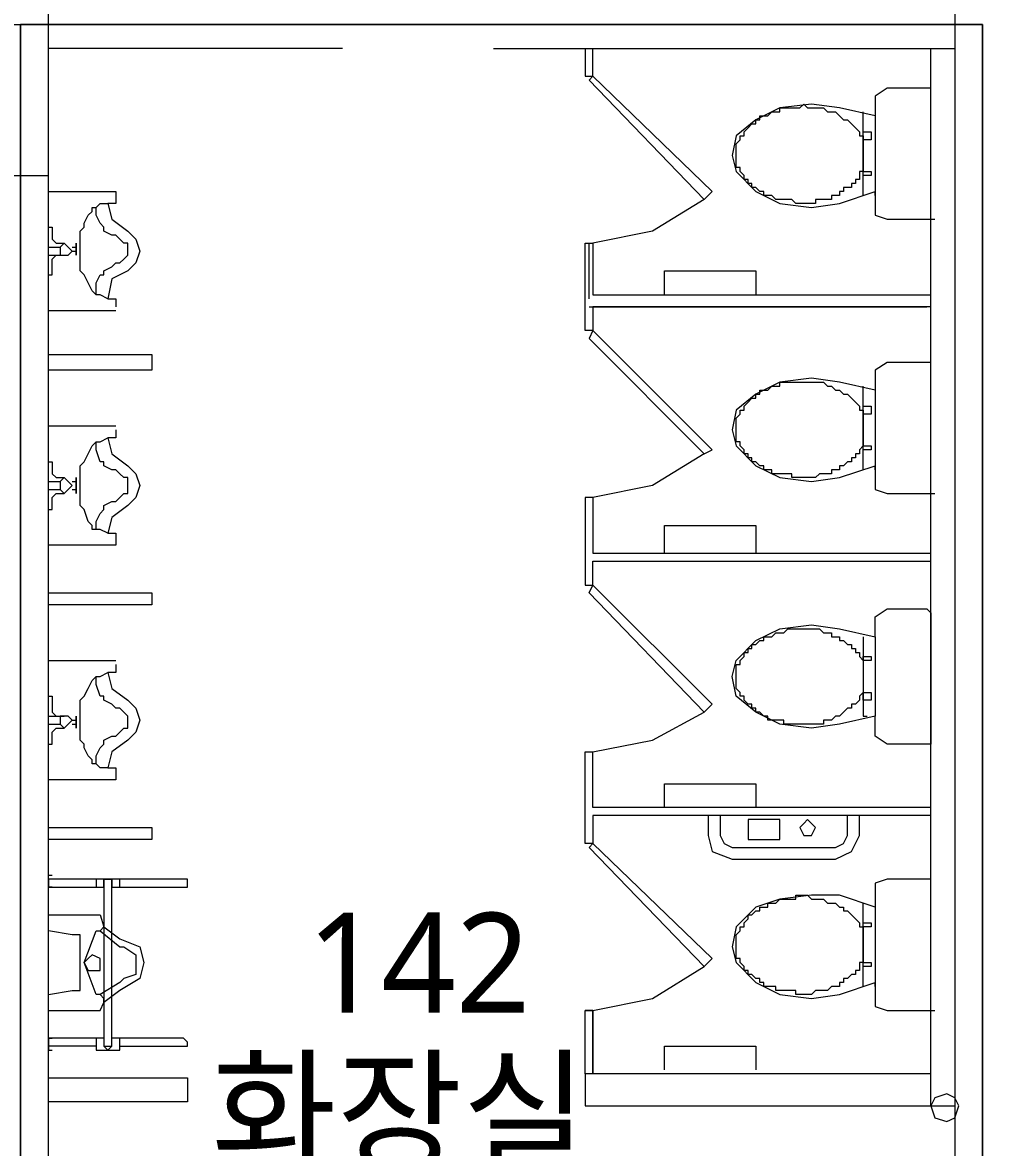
# Model space of a CAD drawing. Header units: millimetres. Extents: x -4011 to 126995, y -1911 to 106700.
# Drawn here: x 64453 to 68254, y 34578 to 38977 of the extents above; entities that cross this region are included whole.
import ezdxf

# ---------------------------------------------------------------- set-up
doc = ezdxf.new("R2010")
doc.units = ezdxf.units.MM
doc.layers.add('PDF_문자', color=7, linetype='Continuous')
doc.layers.add('PDF_형상', color=7, linetype='Continuous')
doc.styles.add('PDF 맑은 고딕', font='malgun.ttf')

msp = doc.modelspace()

# ---------------------------------------------------------------- linework, layer by layer
at = {"layer": 'PDF_형상', "lineweight": 5}
for points in [[(78932.6, 20720.2), (71968.9, 20720.2), (71968.9, 20471.5), (48948.2, 20471.5), (48948.2, 38968.9), (64445.6, 38968.9), (64445.6, 31181.3), (62844.6, 31181.3), (62844.6, 29673.6), (64445.6, 29673.6), (64445.6, 29720.2), (67057, 29720.2), (67057, 30979.3), (67057, 32518.1), (64445.6, 32518.1), (64445.6, 38968.9), (68207.3, 38968.9), (68207.3, 34538.9), (71704.7, 34538.9), (71704.7, 42217.6)], [(62953.4, 42124.4), (68098.4, 42124.4), (68098.4, 30777.2), (69404.1, 30777.2), (69404.1, 30979.3), (68300.5, 30979.3), (68300.5, 34430.1), (71704.7, 34430.1), (71704.7, 31181.3), (71906.7, 31181.3), (71906.7, 38673.6)], [(65704.7, 38875.6), (64554.4, 38875.6)], [(66295.3, 38875.6), (68098.4, 38875.6)], [(66652.8, 38875.6), (66652.8, 38766.8), (66683.9, 38766.8), (67150.3, 38316.1), (67119.2, 38285), (66917.1, 38160.6), (66683.9, 38114), (66683.9, 37911.9), (68005.2, 37911.9)], [(67119.2, 38285), (66668.4, 38751.3), (66683.9, 38766.8), (66683.9, 38875.6)], [(68005.2, 34740.9), (68005.2, 38875.6)], [(67787.6, 38611.4), (67787.6, 38300.5), (67787.6, 38316.1), (67787.6, 38222.8), (67834.2, 38207.3), (67989.6, 38207.3), (68005.2, 38207.3), (68005.2, 38704.7), (68005.2, 38720.2), (67989.6, 38720.2), (67834.2, 38720.2), (67787.6, 38689.1), (67787.6, 38611.4), (67647.7, 38642.5), (67538.9, 38658), (67414.5, 38642.5), (67321.2, 38595.9), (67243.5, 38533.7), (67228, 38456), (67243.5, 38393.8), (67321.2, 38316.1), (67414.5, 38269.4), (67538.9, 38253.9), (67647.7, 38269.4), (67787.6, 38316.1)], [(67740.9, 38300.5), (67740.9, 38316.1), (67740.9, 38611.4), (67740.9, 38626.9)], [(64554.4, 32440.4), (66979.3, 31290.2), (64554.4, 31290.2), (64554.4, 32440.4), (66979.3, 32440.4), (66979.3, 32222.8), (67119.2, 32222.8), (67119.2, 33279.8), (66979.3, 33279.8), (66979.3, 32595.9), (64554.4, 32595.9), (64554.4, 38378.2)], [(64554.4, 38316.1), (64678.8, 38316.1), (64818.7, 38316.1), (64818.7, 38300.5), (64818.7, 38285), (64818.7, 38269.4), (64803.1, 38269.4), (64787.6, 38269.4), (64803.1, 38207.3), (64865.3, 38160.6), (64896.4, 38129.5), (64911.9, 38082.9), (64896.4, 38036.3), (64865.3, 38005.2), (64803.1, 37974.1), (64787.6, 37896.4), (64803.1, 37896.4), (64818.7, 37896.4), (64818.7, 37865.3)], [(64787.6, 37896.4), (64756.5, 37911.9), (64740.9, 37911.9), (64725.4, 37927.5), (64709.8, 37958.5), (64694.3, 37989.6), (64678.8, 38005.2), (64678.8, 38051.8), (64678.8, 38082.9), (64678.8, 38129.5), (64678.8, 38160.6), (64694.3, 38176.2), (64694.3, 38191.7), (64709.8, 38222.8), (64725.4, 38238.3), (64725.4, 38253.9), (64740.9, 38253.9), (64756.5, 38269.4), (64787.6, 38269.4)], [(64740.9, 37911.9), (64740.9, 37943), (64740.9, 37958.5), (64756.5, 37989.6), (64772, 37989.6), (64772, 38005.2), (64803.1, 38020.7), (64818.7, 38036.3), (64834.2, 38036.3), (64849.7, 38051.8), (64865.3, 38067.4), (64865.3, 38082.9), (64865.3, 38098.4), (64865.3, 38114), (64849.7, 38114), (64834.2, 38129.5), (64818.7, 38145.1), (64803.1, 38145.1), (64772, 38160.6), (64772, 38176.2), (64756.5, 38191.7), (64740.9, 38222.8), (64740.9, 38238.3), (64740.9, 38253.9)], [(68005.2, 38207.3), (68020.7, 38207.3)], [(64554.4, 38176.2), (64569.9, 38176.2), (64569.9, 38129.5), (64585.5, 38114), (64616.6, 38114)], [(64554.4, 38098.4), (64601, 38098.4)], [(64647.7, 38098.4), (64663.2, 38098.4)], [(64663.2, 38067.4), (64663.2, 38114), (64663.2, 38067.4)], [(68005.2, 37865.3), (66683.9, 37865.3), (66683.9, 37772), (66668.4, 37740.9), (67119.2, 37290.2), (67150.3, 37305.7), (66683.9, 37772), (66652.8, 37772), (66652.8, 38114), (66683.9, 38114)], [(66668.4, 37896.4), (66668.4, 38114)], [(64554.4, 38067.4), (64601, 38067.4)], [(64554.4, 37989.6), (64569.9, 37989.6), (64569.9, 38051.8), (64585.5, 38067.4), (64616.6, 38067.4)], [(64647.7, 38082.9), (64663.2, 38082.9)], [(66963.7, 37911.9), (66963.7, 38005.2), (67321.2, 38005.2), (67321.2, 37911.9)], [(64818.7, 37849.7), (64678.8, 37849.7), (64554.4, 37849.7)], [(66668.4, 37865.3), (67989.6, 37865.3)], [(64554.4, 37678.8), (64958.5, 37678.8), (64958.5, 37616.6), (64554.4, 37616.6)], [(67787.6, 37538.9), (67787.6, 37228), (67787.6, 37243.5), (67787.6, 37150.3), (67834.2, 37134.7), (67989.6, 37134.7), (68005.2, 37134.7), (68005.2, 37632.1), (68005.2, 37647.7), (67989.6, 37647.7), (67834.2, 37647.7), (67787.6, 37616.6), (67787.6, 37538.9), (67647.7, 37569.9), (67538.9, 37585.5), (67414.5, 37569.9), (67321.2, 37523.3), (67243.5, 37461.1), (67228, 37383.4), (67243.5, 37321.2), (67321.2, 37243.5), (67414.5, 37196.9), (67538.9, 37181.3), (67647.7, 37196.9), (67787.6, 37243.5)], [(67740.9, 37228), (67740.9, 37243.5), (67740.9, 37538.9), (67740.9, 37554.4)], [(64554.4, 37399), (64678.8, 37399), (64818.7, 37399)], [(64818.7, 37383.4), (64818.7, 37352.3), (64803.1, 37352.3), (64787.6, 37352.3), (64803.1, 37290.2), (64865.3, 37243.5), (64896.4, 37212.4), (64911.9, 37165.8), (64896.4, 37119.2), (64865.3, 37088.1), (64803.1, 37041.5), (64787.6, 36979.3), (64803.1, 36979.3), (64818.7, 36979.3), (64818.7, 36963.7), (64818.7, 36948.2), (64818.7, 36932.6), (64678.8, 36932.6), (64554.4, 36932.6)], [(64787.6, 36979.3), (64756.5, 36994.8), (64740.9, 36994.8), (64725.4, 36994.8), (64725.4, 37010.4), (64709.8, 37025.9), (64694.3, 37072.5), (64678.8, 37088.1), (64678.8, 37119.2), (64678.8, 37165.8), (64678.8, 37212.4), (64678.8, 37243.5), (64694.3, 37259.1), (64709.8, 37290.2), (64725.4, 37321.2), (64740.9, 37336.8), (64756.5, 37336.8), (64787.6, 37352.3)], [(64740.9, 36994.8), (64740.9, 37010.4), (64740.9, 37025.9), (64756.5, 37057), (64772, 37072.5), (64772, 37088.1), (64803.1, 37103.6), (64818.7, 37103.6), (64834.2, 37119.2), (64849.7, 37134.7), (64865.3, 37134.7), (64865.3, 37150.3), (64865.3, 37165.8), (64865.3, 37181.3), (64865.3, 37196.9), (64849.7, 37196.9), (64834.2, 37212.4), (64818.7, 37228), (64803.1, 37228), (64772, 37243.5), (64772, 37259.1), (64756.5, 37259.1), (64740.9, 37305.7), (64740.9, 37321.2), (64740.9, 37336.8)], [(67119.2, 37290.2), (66917.1, 37165.8), (66683.9, 37119.2), (66652.8, 37119.2), (66652.8, 36777.2), (66683.9, 36777.2), (67150.3, 36310.9), (67119.2, 36279.8)], [(64554.4, 37259.1), (64569.9, 37259.1), (64569.9, 37212.4), (64585.5, 37196.9), (64616.6, 37196.9)], [(64554.4, 37181.3), (64601, 37181.3)], [(64647.7, 37181.3), (64663.2, 37181.3)], [(64663.2, 37134.7), (64663.2, 37196.9), (64663.2, 37134.7)], [(64554.4, 37150.3), (64601, 37150.3)], [(64554.4, 37072.5), (64569.9, 37072.5), (64569.9, 37119.2), (64585.5, 37134.7), (64616.6, 37134.7)], [(64647.7, 37150.3), (64663.2, 37150.3)], [(68005.2, 37134.7), (68020.7, 37134.7)], [(66683.9, 37119.2), (66683.9, 36901.6), (68005.2, 36901.6)], [(66963.7, 36901.6), (66963.7, 37010.4), (67321.2, 37010.4), (67321.2, 36901.6)], [(68005.2, 35875.6), (66683.9, 35875.6), (66683.9, 35766.8), (66668.4, 35751.3), (67119.2, 35285), (67150.3, 35316.1), (66683.9, 35766.8), (66652.8, 35766.8), (66652.8, 36124.4), (66683.9, 36124.4), (66917.1, 36171), (67119.2, 36279.8), (66668.4, 36746.1), (66683.9, 36777.2), (66683.9, 36870.5), (68005.2, 36870.5)], [(64554.4, 36746.1), (64958.5, 36746.1), (64958.5, 36699.5), (64554.4, 36699.5)], [(67787.6, 36575.1), (67787.6, 36264.2), (67647.7, 36233.2), (67538.9, 36217.6), (67414.5, 36233.2), (67321.2, 36279.8), (67243.5, 36342), (67228, 36419.7), (67243.5, 36481.9), (67321.2, 36559.6), (67414.5, 36606.2), (67538.9, 36621.8), (67647.7, 36606.2), (67787.6, 36575.1), (67787.6, 36652.8), (67834.2, 36683.9), (67989.6, 36683.9), (68005.2, 36668.4), (68005.2, 36171), (68005.2, 36155.4), (67989.6, 36155.4), (67834.2, 36155.4), (67787.6, 36186.5), (67787.6, 36264.2)], [(67740.9, 36575.1), (67740.9, 36264.2), (67756.5, 36264.2)], [(64554.4, 36481.9), (64678.8, 36481.9), (64818.7, 36481.9)], [(64818.7, 36466.3), (64818.7, 36435.2), (64803.1, 36435.2), (64787.6, 36435.2), (64803.1, 36373.1), (64865.3, 36326.4), (64896.4, 36295.3), (64911.9, 36248.7), (64896.4, 36202.1), (64865.3, 36171), (64803.1, 36124.4), (64787.6, 36062.2), (64803.1, 36062.2), (64818.7, 36062.2), (64818.7, 36046.6), (64818.7, 36031.1), (64818.7, 36015.5), (64678.8, 36015.5), (64554.4, 36015.5)], [(64787.6, 36062.2), (64756.5, 36062.2), (64740.9, 36077.7), (64725.4, 36077.7), (64725.4, 36093.3), (64709.8, 36108.8), (64694.3, 36139.9), (64694.3, 36155.4), (64678.8, 36171), (64678.8, 36202.1), (64678.8, 36248.7), (64678.8, 36295.3), (64678.8, 36326.4), (64694.3, 36342), (64709.8, 36373.1), (64725.4, 36404.1), (64740.9, 36419.7), (64756.5, 36419.7), (64787.6, 36435.2)], [(64740.9, 36077.7), (64740.9, 36093.3), (64740.9, 36108.8), (64756.5, 36139.9), (64772, 36155.4), (64772, 36171), (64803.1, 36186.5), (64818.7, 36186.5), (64834.2, 36202.1), (64849.7, 36217.6), (64865.3, 36217.6), (64865.3, 36233.2), (64865.3, 36248.7), (64865.3, 36264.2), (64849.7, 36279.8), (64834.2, 36295.3), (64818.7, 36295.3), (64803.1, 36310.9), (64772, 36326.4), (64772, 36342), (64756.5, 36342), (64740.9, 36388.6), (64740.9, 36419.7)], [(64554.4, 36342), (64569.9, 36342), (64569.9, 36279.8), (64585.5, 36264.2), (64616.6, 36264.2)], [(64554.4, 36264.2), (64601, 36264.2)], [(64647.7, 36248.7), (64663.2, 36248.7)], [(64663.2, 36217.6), (64663.2, 36264.2), (64663.2, 36217.6)], [(64554.4, 36233.2), (64601, 36233.2)], [(64554.4, 36155.4), (64569.9, 36155.4), (64569.9, 36202.1), (64585.5, 36217.6), (64616.6, 36217.6)], [(64647.7, 36233.2), (64663.2, 36233.2)], [(68005.2, 35906.7), (66683.9, 35906.7), (66683.9, 36124.4)], [(66963.7, 35906.7), (66963.7, 36000), (67321.2, 36000), (67321.2, 35906.7)], [(67134.7, 35875.6), (67134.7, 35797.9), (67150.3, 35735.7), (67228, 35704.7), (67632.1, 35704.7), (67694.3, 35735.7), (67725.4, 35797.9), (67725.4, 35875.6)], [(67181.3, 35875.6), (67181.3, 35797.9), (67196.9, 35766.8), (67228, 35751.3), (67632.1, 35751.3), (67663.2, 35766.8), (67678.8, 35797.9), (67678.8, 35875.6)], [(64554.4, 35829), (64958.5, 35829), (64958.5, 35782.4), (64554.4, 35782.4)], [(66683.9, 35766.8), (66668.4, 35751.3)], [(64834.2, 35595.9), (64834.2, 35626.9), (64740.9, 35626.9), (64554.4, 35626.9), (64554.4, 35642.5), (64569.9, 35642.5)], [(64569.9, 35595.9), (64554.4, 35595.9), (64740.9, 35595.9), (64772, 35595.9), (64772, 35611.4), (64772, 35626.9), (64787.6, 35626.9), (64803.1, 35626.9), (64803.1, 35611.4), (64803.1, 35595.9), (64834.2, 35595.9), (65082.9, 35595.9), (65098.4, 35595.9), (65098.4, 35611.4), (65098.4, 35626.9), (65082.9, 35626.9), (64834.2, 35626.9)], [(64554.4, 35626.9), (64554.4, 35595.9)], [(64740.9, 35626.9), (64740.9, 35595.9)], [(67787.6, 35518.1), (67787.6, 35207.3), (67787.6, 35222.8), (67787.6, 35129.5), (67834.2, 35114), (67989.6, 35114), (68005.2, 35114), (68005.2, 35611.4), (68005.2, 35626.9), (67989.6, 35626.9), (67834.2, 35626.9), (67787.6, 35611.4), (67787.6, 35518.1), (67647.7, 35564.8), (67538.9, 35564.8), (67414.5, 35549.2), (67321.2, 35518.1), (67243.5, 35440.4), (67228, 35362.7), (67243.5, 35300.5), (67321.2, 35222.8), (67414.5, 35176.2), (67538.9, 35160.6), (67647.7, 35176.2), (67787.6, 35222.8)], [(67740.9, 35207.3), (67740.9, 35222.8), (67740.9, 35518.1), (67740.9, 35533.7)], [(64554.4, 35487), (64756.5, 35487), (64772, 35440.4)], [(64554.4, 35176.2), (64647.7, 35191.7), (64678.8, 35191.7), (64678.8, 35207.3), (64678.8, 35300.5), (64678.8, 35378.2), (64678.8, 35409.3), (64647.7, 35409.3), (64554.4, 35424.9)], [(64756.5, 35424.9), (64834.2, 35362.7), (64849.7, 35362.7), (64896.4, 35331.6), (64896.4, 35300.5), (64896.4, 35253.9), (64849.7, 35238.3), (64834.2, 35222.8), (64756.5, 35176.2), (64740.9, 35176.2), (64694.3, 35300.5), (64740.9, 35424.9), (64756.5, 35424.9), (64772, 35440.4), (64834.2, 35393.8), (64911.9, 35362.7), (64927.5, 35300.5), (64911.9, 35238.3), (64834.2, 35191.7), (64772, 35145.1), (64772, 35160.6), (64756.5, 35176.2)], [(66683.9, 35114), (66652.8, 35114), (66683.9, 35114), (66683.9, 34865.3), (66683.9, 35114), (66917.1, 35160.6), (67119.2, 35285)], [(64554.4, 35114), (64756.5, 35114), (64772, 35145.1)], [(66652.8, 34865.3), (66652.8, 35114)], [(68005.2, 35114), (68020.7, 35114)], [(64772, 35005.2), (64740.9, 35005.2), (64554.4, 35005.2), (64554.4, 34958.5), (64569.9, 34958.5)], [(64554.4, 35005.2), (64569.9, 35005.2)], [(64740.9, 34974.1), (64554.4, 34974.1)], [(64740.9, 35005.2), (64740.9, 34958.5), (64834.2, 34958.5), (64834.2, 35005.2), (64803.1, 35005.2)], [(64772, 34989.6), (64772, 34974.1), (64787.6, 34974.1), (64803.1, 34974.1), (64803.1, 34989.6)], [(64834.2, 34974.1), (65082.9, 34974.1), (65098.4, 34974.1), (65098.4, 34989.6), (65082.9, 35005.2), (64834.2, 35005.2)], [(66963.7, 34880.8), (66963.7, 34974.1), (67321.2, 34974.1), (67321.2, 34880.8)], [(64554.4, 34849.7), (65098.4, 34849.7), (65098.4, 34756.5), (64554.4, 34756.5)], [(68005.2, 34865.3), (66652.8, 34865.3), (66652.8, 34740.9), (68098.4, 34740.9)]]:
    msp.add_lwpolyline(points, dxfattribs=at)
for points in [[(63854.9, 39077.7), (63854.9, 38378.2), (64554.4, 38378.2), (64554.4, 39077.7)], [(64445.6, 38968.9), (64445.6, 32518.1), (67057, 32518.1), (67057, 30979.3), (68207.3, 30979.3), (68207.3, 34538.9), (68207.3, 38968.9)], [(67725.4, 38378.2), (67725.4, 38362.7), (67709.8, 38362.7), (67709.8, 38347.1), (67694.3, 38347.1), (67694.3, 38331.6), (67678.8, 38331.6), (67663.2, 38331.6), (67663.2, 38316.1), (67647.7, 38316.1), (67647.7, 38300.5), (67632.1, 38300.5), (67616.6, 38300.5), (67616.6, 38285), (67601, 38285), (67585.5, 38285), (67569.9, 38285), (67554.4, 38285), (67554.4, 38269.4), (67538.9, 38269.4), (67523.3, 38269.4), (67507.8, 38269.4), (67492.2, 38269.4), (67476.7, 38269.4), (67461.1, 38285), (67445.6, 38285), (67430, 38285), (67414.5, 38285), (67399, 38285), (67383.4, 38300.5), (67367.9, 38300.5), (67352.3, 38300.5), (67352.3, 38316.1), (67336.8, 38316.1), (67321.2, 38331.6), (67305.7, 38331.6), (67305.7, 38347.1), (67290.1, 38347.1), (67290.1, 38362.7), (67274.6, 38362.7), (67274.6, 38378.2), (67259.1, 38393.8), (67259.1, 38409.3), (67243.5, 38409.3), (67243.5, 38424.9), (67243.5, 38440.4), (67243.5, 38456), (67243.5, 38471.5), (67243.5, 38487), (67243.5, 38502.6), (67259.1, 38518.1), (67259.1, 38533.7), (67274.6, 38533.7), (67274.6, 38549.2), (67290.1, 38564.8), (67305.7, 38580.3), (67321.2, 38580.3), (67321.2, 38595.9), (67336.8, 38595.9), (67336.8, 38611.4), (67352.3, 38611.4), (67367.9, 38611.4), (67383.4, 38626.9), (67399, 38626.9), (67414.5, 38626.9), (67414.5, 38642.5), (67430, 38642.5), (67445.6, 38642.5), (67461.1, 38642.5), (67476.7, 38642.5), (67492.2, 38642.5), (67507.8, 38658), (67523.3, 38642.5), (67538.9, 38642.5), (67554.4, 38642.5), (67569.9, 38642.5), (67585.5, 38642.5), (67601, 38626.9), (67616.6, 38626.9), (67632.1, 38626.9), (67647.7, 38611.4), (67663.2, 38595.9), (67678.8, 38595.9), (67694.3, 38580.3), (67709.8, 38564.8), (67725.4, 38549.2), (67725.4, 38533.7), (67740.9, 38533.7), (67740.9, 38518.1), (67740.9, 38502.6), (67740.9, 38487), (67740.9, 38471.5), (67740.9, 38456), (67740.9, 38440.4), (67740.9, 38424.9), (67740.9, 38409.3), (67740.9, 38393.8), (67725.4, 38393.8)], [(67740.9, 38518.1), (67740.9, 38549.2), (67772, 38549.2), (67772, 38518.1)], [(67740.9, 38393.8), (67772, 38393.8), (67772, 38378.2), (67740.9, 38378.2)], [(64647.7, 38082.9), (64632.1, 38098.4), (64616.6, 38114), (64601, 38098.4), (64601, 38082.9), (64601, 38067.4), (64616.6, 38067.4), (64632.1, 38067.4)], [(67725.4, 37305.7), (67725.4, 37290.2), (67709.8, 37290.2), (67709.8, 37274.6), (67694.3, 37274.6), (67694.3, 37259.1), (67678.8, 37259.1), (67663.2, 37243.5), (67647.7, 37243.5), (67647.7, 37228), (67632.1, 37228), (67616.6, 37228), (67616.6, 37212.4), (67601, 37212.4), (67585.5, 37212.4), (67569.9, 37212.4), (67554.4, 37196.9), (67538.9, 37196.9), (67523.3, 37196.9), (67507.8, 37196.9), (67492.2, 37196.9), (67476.7, 37196.9), (67461.1, 37196.9), (67461.1, 37212.4), (67445.6, 37212.4), (67430, 37212.4), (67414.5, 37212.4), (67399, 37212.4), (67383.4, 37212.4), (67383.4, 37228), (67367.9, 37228), (67352.3, 37228), (67352.3, 37243.5), (67336.8, 37243.5), (67321.2, 37259.1), (67305.7, 37259.1), (67305.7, 37274.6), (67290.1, 37274.6), (67290.1, 37290.2), (67274.6, 37290.2), (67274.6, 37305.7), (67259.1, 37321.2), (67259.1, 37336.8), (67243.5, 37336.8), (67243.5, 37352.3), (67243.5, 37367.9), (67243.5, 37383.4), (67243.5, 37399), (67243.5, 37414.5), (67243.5, 37430.1), (67259.1, 37445.6), (67259.1, 37461.1), (67274.6, 37461.1), (67274.6, 37476.7), (67290.1, 37492.2), (67305.7, 37507.8), (67321.2, 37507.8), (67321.2, 37523.3), (67336.8, 37523.3), (67336.8, 37538.9), (67352.3, 37538.9), (67367.9, 37538.9), (67383.4, 37554.4), (67399, 37554.4), (67414.5, 37554.4), (67414.5, 37569.9), (67430, 37569.9), (67445.6, 37569.9), (67461.1, 37569.9), (67476.7, 37569.9), (67492.2, 37569.9), (67507.8, 37569.9), (67523.3, 37569.9), (67538.9, 37569.9), (67554.4, 37569.9), (67569.9, 37569.9), (67585.5, 37569.9), (67601, 37554.4), (67616.6, 37554.4), (67632.1, 37538.9), (67647.7, 37538.9), (67663.2, 37523.3), (67678.8, 37523.3), (67694.3, 37507.8), (67709.8, 37492.2), (67725.4, 37476.7), (67725.4, 37461.1), (67740.9, 37461.1), (67740.9, 37445.6), (67740.9, 37430.1), (67740.9, 37414.5), (67740.9, 37399), (67740.9, 37383.4), (67740.9, 37367.9), (67740.9, 37352.3), (67740.9, 37336.8), (67740.9, 37321.2)], [(67740.9, 37445.6), (67740.9, 37476.7), (67772, 37476.7), (67772, 37445.6)], [(67740.9, 37321.2), (67772, 37321.2), (67772, 37305.7), (67740.9, 37305.7)], [(64647.7, 37165.8), (64632.1, 37181.3), (64616.6, 37196.9), (64601, 37181.3), (64601, 37165.8), (64601, 37150.3), (64616.6, 37134.7), (64632.1, 37150.3)], [(67725.4, 36326.4), (67709.8, 36310.9), (67694.3, 36310.9), (67694.3, 36295.3), (67678.8, 36295.3), (67663.2, 36279.8), (67647.7, 36264.2), (67632.1, 36264.2), (67616.6, 36248.7), (67601, 36248.7), (67585.5, 36248.7), (67585.5, 36233.2), (67569.9, 36233.2), (67554.4, 36233.2), (67538.9, 36233.2), (67523.3, 36233.2), (67507.8, 36233.2), (67492.2, 36233.2), (67476.7, 36233.2), (67461.1, 36233.2), (67445.6, 36233.2), (67430, 36233.2), (67430, 36248.7), (67414.5, 36248.7), (67399, 36248.7), (67383.4, 36248.7), (67367.9, 36248.7), (67367.9, 36264.2), (67352.3, 36264.2), (67336.8, 36279.8), (67321.2, 36279.8), (67321.2, 36295.3), (67305.7, 36295.3), (67305.7, 36310.9), (67290.1, 36310.9), (67274.6, 36326.4), (67274.6, 36342), (67259.1, 36342), (67259.1, 36357.5), (67243.5, 36373.1), (67243.5, 36388.6), (67243.5, 36404.1), (67243.5, 36419.7), (67243.5, 36435.2), (67243.5, 36450.8), (67243.5, 36466.3), (67259.1, 36466.3), (67259.1, 36481.9), (67274.6, 36497.4), (67274.6, 36513), (67290.1, 36513), (67290.1, 36528.5), (67305.7, 36528.5), (67305.7, 36544), (67321.2, 36544), (67336.8, 36559.6), (67352.3, 36559.6), (67352.3, 36575.1), (67367.9, 36575.1), (67383.4, 36575.1), (67399, 36590.7), (67414.5, 36590.7), (67430, 36590.7), (67445.6, 36606.2), (67461.1, 36606.2), (67476.7, 36606.2), (67492.2, 36606.2), (67507.8, 36606.2), (67523.3, 36606.2), (67538.9, 36606.2), (67554.4, 36606.2), (67569.9, 36606.2), (67585.5, 36590.7), (67601, 36590.7), (67616.6, 36590.7), (67616.6, 36575.1), (67632.1, 36575.1), (67647.7, 36575.1), (67647.7, 36559.6), (67663.2, 36559.6), (67678.8, 36544), (67694.3, 36544), (67694.3, 36528.5), (67709.8, 36528.5), (67709.8, 36513), (67725.4, 36513), (67725.4, 36497.4), (67740.9, 36481.9), (67740.9, 36466.3), (67740.9, 36450.8), (67740.9, 36435.2), (67740.9, 36419.7), (67740.9, 36404.1), (67740.9, 36388.6), (67740.9, 36373.1), (67740.9, 36357.5), (67725.4, 36342)], [(67740.9, 36481.9), (67740.9, 36497.4), (67772, 36497.4), (67772, 36481.9)], [(67740.9, 36357.5), (67772, 36357.5), (67772, 36326.4), (67740.9, 36326.4)], [(64647.7, 36248.7), (64632.1, 36264.2), (64616.6, 36264.2), (64601, 36264.2), (64601, 36248.7), (64601, 36233.2), (64616.6, 36217.6), (64632.1, 36233.2)], [(67414.5, 35782.4), (67414.5, 35860.1), (67290.1, 35860.1), (67290.1, 35782.4)], [(67554.4, 35829), (67538.9, 35844.6), (67523.3, 35860.1), (67507.8, 35844.6), (67492.2, 35829), (67507.8, 35797.9), (67523.3, 35797.9), (67538.9, 35797.9)], [(64772, 35611.4), (64772, 34989.6), (64772, 34974.1), (64787.6, 34958.5), (64803.1, 34974.1), (64803.1, 34989.6), (64803.1, 35611.4), (64803.1, 35626.9), (64787.6, 35626.9), (64772, 35626.9)], [(67725.4, 35285), (67725.4, 35269.4), (67709.8, 35269.4), (67709.8, 35253.9), (67694.3, 35253.9), (67678.8, 35238.3), (67663.2, 35238.3), (67663.2, 35222.8), (67647.7, 35222.8), (67647.7, 35207.3), (67632.1, 35207.3), (67616.6, 35207.3), (67601, 35191.7), (67585.5, 35191.7), (67569.9, 35191.7), (67554.4, 35191.7), (67538.9, 35176.2), (67523.3, 35176.2), (67507.8, 35176.2), (67492.2, 35176.2), (67476.7, 35176.2), (67476.7, 35191.7), (67461.1, 35191.7), (67445.6, 35191.7), (67430, 35191.7), (67414.5, 35191.7), (67399, 35191.7), (67399, 35207.3), (67383.4, 35207.3), (67367.9, 35207.3), (67352.3, 35207.3), (67352.3, 35222.8), (67336.8, 35222.8), (67336.8, 35238.3), (67321.2, 35238.3), (67305.7, 35253.9), (67290.1, 35253.9), (67290.1, 35269.4), (67274.6, 35269.4), (67274.6, 35285), (67259.1, 35300.5), (67259.1, 35316.1), (67243.5, 35316.1), (67243.5, 35331.6), (67243.5, 35347.1), (67243.5, 35362.7), (67243.5, 35378.2), (67243.5, 35393.8), (67243.5, 35409.3), (67259.1, 35424.9), (67259.1, 35440.4), (67274.6, 35440.4), (67274.6, 35456), (67290.1, 35471.5), (67290.1, 35487), (67305.7, 35487), (67321.2, 35502.6), (67336.8, 35502.6), (67336.8, 35518.1), (67352.3, 35518.1), (67367.9, 35518.1), (67367.9, 35533.7), (67383.4, 35533.7), (67399, 35533.7), (67414.5, 35549.2), (67430, 35549.2), (67445.6, 35549.2), (67461.1, 35549.2), (67476.7, 35549.2), (67476.7, 35564.8), (67492.2, 35564.8), (67507.8, 35564.8), (67523.3, 35564.8), (67538.9, 35549.2), (67554.4, 35549.2), (67569.9, 35549.2), (67585.5, 35549.2), (67601, 35533.7), (67616.6, 35533.7), (67632.1, 35533.7), (67647.7, 35518.1), (67663.2, 35518.1), (67663.2, 35502.6), (67678.8, 35502.6), (67694.3, 35487), (67709.8, 35471.5), (67725.4, 35456), (67725.4, 35440.4), (67740.9, 35440.4), (67740.9, 35424.9), (67740.9, 35409.3), (67740.9, 35393.8), (67740.9, 35378.2), (67740.9, 35362.7), (67740.9, 35347.1), (67740.9, 35331.6), (67740.9, 35316.1), (67740.9, 35300.5), (67725.4, 35300.5)], [(67740.9, 35440.4), (67740.9, 35456), (67772, 35456), (67772, 35440.4)], [(64756.5, 35300.5), (64756.5, 35316.1), (64725.4, 35331.6), (64709.8, 35316.1), (64694.3, 35300.5), (64709.8, 35269.4), (64725.4, 35269.4), (64756.5, 35269.4)], [(67740.9, 35300.5), (67772, 35300.5), (67772, 35285), (67740.9, 35285)], [(68067.4, 34787.6), (68020.7, 34772), (68005.2, 34740.9), (68020.7, 34694.3), (68067.4, 34678.8), (68098.4, 34694.3), (68114, 34740.9), (68098.4, 34772)]]:
    msp.add_lwpolyline(points, close=True, dxfattribs=at)

# ---------------------------------------------------------------- texts
at = {"layer": 'PDF_문자', "char_height": 391.03, "attachment_point": 4, "style": 'PDF 맑은 고딕'}
for s, insert in [('142', (65564.8, 35299.9)), ('화장실', (65191.6, 34693.8))]:
    msp.add_mtext(s, dxfattribs=dict(at, insert=insert))

doc.saveas('drawing.dxf')
